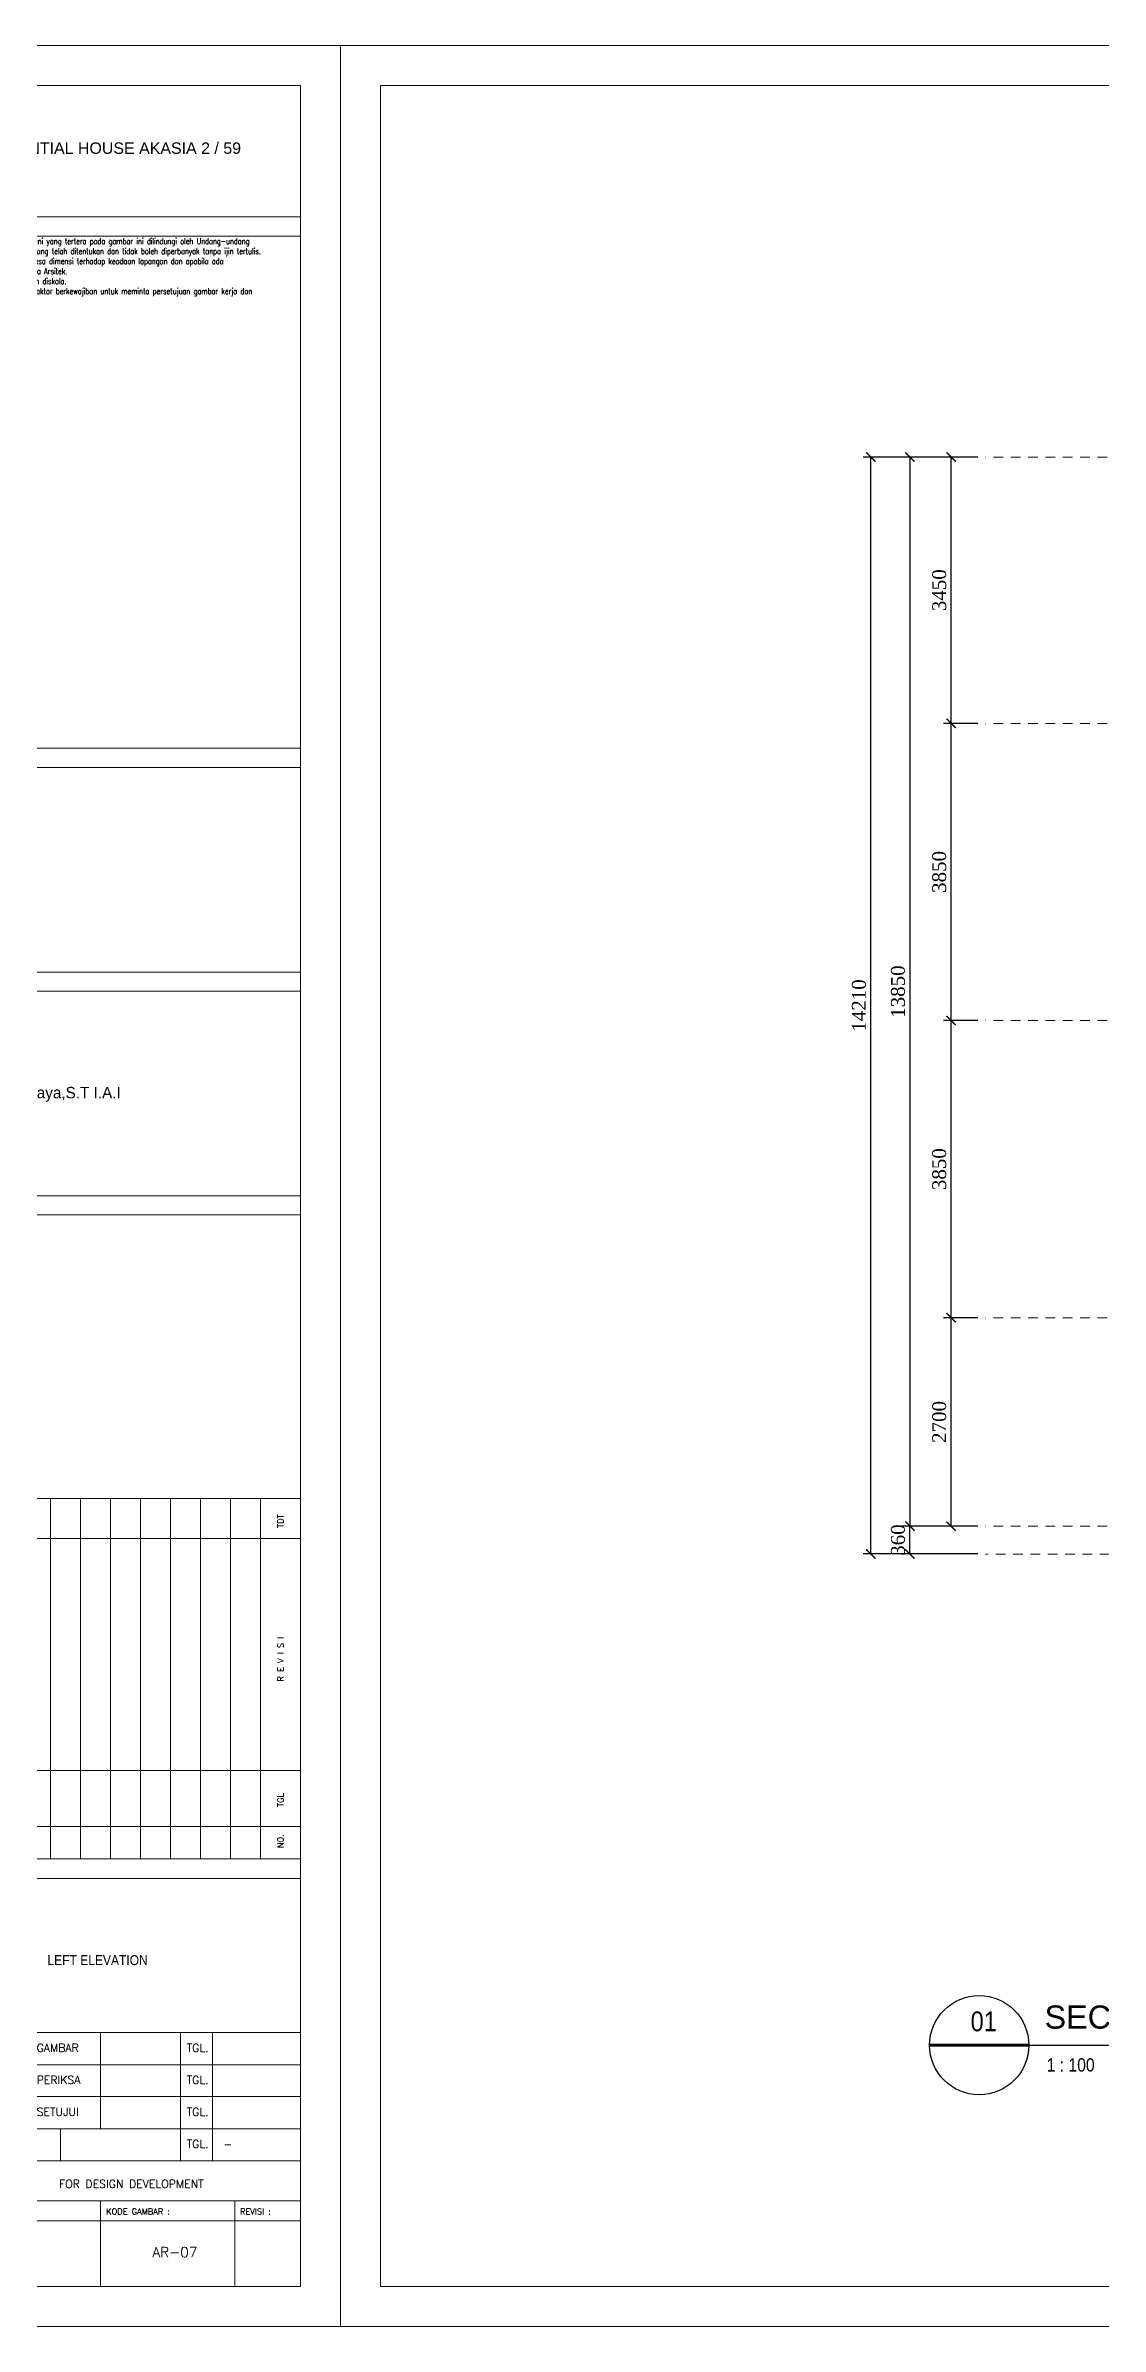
# Model space of a CAD drawing. Header units: millimetres. Extents: x -9564 to 494436, y -140371 to 4257.
# Drawn here: x 261.26 to 274.94, y 101.31 to 130.85 of the extents above; entities that cross this region are included whole.
import ezdxf
from ezdxf.enums import TextEntityAlignment as Align

# ---------------------------------------------------------------- set-up
doc = ezdxf.new("R2010")
doc.units = ezdxf.units.MM
doc.header["$MEASUREMENT"] = 0
doc.linetypes.add('DASHED2', pattern=[0.375, 0.25, -0.125])
doc.linetypes.add('HIDDEN2', pattern=[0.1875, 0.125, -0.0625])
doc.layers.get('DEFPOINTS').update_dxf_attribs({"lineweight": 18})
for name, color, linetype, lineweight in [('AS', 8, 'HIDDEN2', 5), ('KOP', 7, 'Continuous', 80), ('LEGEND', 1, 'DASHED2', 50), ('XR-KOP A3_MOZART$0$A-TXTKOP', 3, 'Continuous', 5), ('XR-KOP A3_MOZART$0$KOP-A1$0$A-GRSKOP', 1, 'Continuous', 5), ('XR-KOP A3_MOZART$0$KOP-A1$0$A-TXTKOP', 3, 'Continuous', 5)]:
    doc.layers.add(name, color=color, linetype=linetype, lineweight=lineweight)
doc.layers.add('NOT', color=1, linetype='Continuous')
doc.styles.add('HAND', font='ROMAND.SHX', dxfattribs={"width": 0.8, "height": 250})
doc.styles.add('NOTEXT1', font='arial.ttf')
doc.styles.add('NOTEXT2', font='arial.ttf')
doc.styles.add('NOTEXT4', font='arial.ttf')
doc.styles.add('style2', font='times.ttf', dxfattribs={"height": 0.18})
doc.styles.add('XR-KOP A3_MOZART$0$KOP-A1$0$DIM100', font='SIMPLEX.shx', dxfattribs={"width": 0.8, "height": 250})
doc.styles.add('XR-KOP A3_MOZART$0$KOP-A1$0$ROMANS', font='romans.shx', dxfattribs={"height": 200})
doc.styles.add('XR-KOP A3_MOZART$0$ROMAND', font='romand.shx', dxfattribs={"height": 2, "bigfont": 'bigfont.shx'})
doc.styles.add('XR-KOP A3_MOZART$0$ROMANS', font='romans.shx', dxfattribs={"height": 200})
doc.dimstyles.new('ISO-25', dxfattribs={"dimtxt": 0.18, "dimasz": 0.12, "dimexe": 0.1, "dimexo": 0.1, "dimgap": 0.0625, "dimtad": 1, "dimtoh": 1, "dimdec": 0, "dimlfac": 1000, "dimtxsty": 'style2', "dimblk": 'ARCHTICK', "dimcen": 0.15, "dimclrd": 1, "dimclre": 1, "dimclrt": 4, "dimadec": 0, "dimazin": 0, "dimtfac": 1, "dimtdec": 0, "dimtmove": 0, "dimatfit": 3, "dimldrblk": 'OBLIQUE', "dimfxl": 1, "dimarcsym": 0})

# ---------------------------------------------------------------- blocks, each defined once
blk = doc.blocks.new('hsdh')
at = {"layer": 'XR-KOP A3_MOZART$0$KOP-A1$0$A-GRSKOP', "linetype": 'Continuous', "lineweight": 5}
for p, q in [((140385, 80618), (145017, 80618)), ((140385, 74466), (145017, 74466)), ((140385, 74244), (145017, 74244)), ((140385, 71876), (145017, 71876)), ((140385, 71654), (145017, 71654)), ((140385, 69286), (145017, 69286)), ((140385, 69063), (145017, 69063)), ((140385, 65781), (145017, 65781)), ((140385, 65781), (145017, 65781)), ((142122, 61611), (142122, 65781)), ((142469, 61611), (142469, 65781)), ((142816, 61611), (142816, 65781)), ((143164, 61611), (143164, 65781)), ((143511, 61611), (143511, 65781)), ((143859, 61611), (143859, 65781)), ((144206, 61611), (144206, 65781)), ((144554, 61611), (144554, 65781)), ((140385, 65317), (145017, 65317)), ((140385, 62631), (145017, 62631)), ((140385, 61982), (145017, 61982)), ((140385, 61611), (145017, 61611)), ((140385, 61611), (145017, 61611)), ((140385, 61380), (145017, 61380)), ((140385, 59597), (145017, 59597)), ((142701, 59597), (142701, 58485)), ((143627, 59597), (143627, 58115)), ((143998, 59597), (143998, 58115)), ((141774, 59226), (145017, 59226)), ((141774, 58856), (145017, 58856)), ((140385, 58485), (145017, 58485)), ((142237, 58485), (142237, 58115)), ((140385, 58115), (145017, 58115)), ((140385, 57651), (145017, 57651)), ((142701, 57651), (142701, 56660)), ((144258, 57651), (144258, 56660)), ((140385, 57420), (145017, 57420))]:
    blk.add_line(p, q, dxfattribs=at)
at = {"layer": 'XR-KOP A3_MOZART$0$KOP-A1$0$A-GRSKOP', "color": 0, "linetype": 'Continuous', "lineweight": 5}
blk.add_lwpolyline([(145480, 82601), (107945, 82601), (107945, 56197), (145480, 56197)], close=True, dxfattribs=at)
at = {"layer": 'XR-KOP A3_MOZART$0$KOP-A1$0$A-GRSKOP', "color": 5, "linetype": 'Continuous', "lineweight": 5}
blk.add_lwpolyline([(145017, 82138), (108409, 82138), (108409, 56660), (145017, 56660)], close=True, dxfattribs=at)
at = {"layer": 'XR-KOP A3_MOZART$0$KOP-A1$0$A-GRSKOP', "linetype": 'Continuous', "lineweight": 5}
blk.add_lwpolyline([(145017, 80396), (140385, 80396)], dxfattribs=at)
at = {"layer": 'KOP', "color": 7, "char_height": 132.26, "attachment_point": 1, "style": 'style2'}
for s, insert in [('{\\fArial|b0|i0|c0|p34;RESIDENTIAL HOUSE AKASIA 2 / 59}', (141177, 81480)), ('{\\fBankGothic Lt BT|b0|i0|c0|p34;Eric Handaya,S.T I.A.I}', (141186, 70546))]:
    blk.add_mtext(s, dxfattribs=dict(at, insert=insert))
at = {"layer": 'XR-KOP A3_MOZART$0$A-TXTKOP', "lineweight": 5, "style": 'XR-KOP A3_MOZART$0$ROMANS'}
blk.add_text('-', height=92.6, dxfattribs=at).set_placement((144125, 58258))
at = {"layer": 'XR-KOP A3_MOZART$0$KOP-A1$0$A-TXTKOP', "lineweight": 5, "style": 'XR-KOP A3_MOZART$0$KOP-A1$0$ROMANS'}
for s, height, p in [('TDT', 69.5, (144822, 65440)), ('R E V I S I', 69.49, (144822, 63662)), ('TGL', 69.5, (144822, 62210)), ('NO.', 69.5, (144822, 61732))]:
    blk.add_text(s, height=height, rotation=90, dxfattribs=at).set_placement(p)
for s, height, p in [('DIGAMBAR', 92.6, (141846, 59375)), ('TGL.', 92.6, (143699, 59375)), ('DIPERIKSA', 92.6, (141846, 59004)), ('TGL.', 92.6, (143699, 59004)), ('DISETUJUI', 92.6, (141846, 58634)), ('TGL.', 92.6, (143699, 58634)), ('TGL.', 92.6, (143699, 58263)), ('FOR DESIGN DEVELOPMENT', 92.65, (142221, 57800)), ('KODE GAMBAR :', 69.49, (142767, 57491)), ('REVISI :', 69.5, (144317, 57491))]:
    blk.add_text(s, height=height, dxfattribs=at).set_placement(p)
at = {"layer": 'XR-KOP A3_MOZART$0$KOP-A1$0$A-TXTKOP', "insert": (140473, 80371), "char_height": 69.485, "width": 4456.22, "attachment_point": 1, "style": 'XR-KOP A3_MOZART$0$KOP-A1$0$DIM100'}
blk.add_mtext('Semua denah, rancangan dan karya seni yang tertera pada gambar ini dilindungi oleh Undang-undang Hak Cipta, serta hanya dipakai untuk yang telah ditentukan dan tidak boleh diperbanyak tanpa ijin tertulis.\\PKontraktor berkewajiban untuk memeriksa dimensi terhadap keadaan lapangan dan apabila ada ketidakcocokan harus dilaporkan kepada Arsitek.\\PGambar berdimensi tidak diperkenankan diskala.\\PSebelum pekerjaan dilaksanakan, kontraktor berkewajiban untuk meminta persetujuan gambar kerja dan contoh bahan dari Arsitek.', dxfattribs=at)
blk = doc.blocks.new('_ArchTick')
at = {"color": 0, "linetype": 'ByBlock', "const_width": 0.15}
blk.add_lwpolyline([(-0.5, -0.5), (0.5, 0.5)], dxfattribs=at)
blk = doc.blocks.new('*D262')
at = {"color": 1, "lineweight": -2, "transparency": 16777216}
for p, q in [((496.502, 153.901), (495.521, 153.901)), ((495.621, 153.541), (495.621, 153.901)), ((496.502, 153.541), (495.521, 153.541))]:
    blk.add_line(p, q, dxfattribs=at)
at = {"layer": 'DEFPOINTS', "color": 0, "transparency": 16777216}
for p in [(495.621, 153.901), (496.602, 153.901), (496.602, 153.541)]:
    blk.add_point(p, dxfattribs=at)
at = {"color": 1, "lineweight": -2, "transparency": 16777216, "xscale": 0.12, "yscale": 0.12, "zscale": 0.12}
for p, rotation in [((495.621, 153.901), 90), ((495.621, 153.541), 270)]:
    blk.add_blockref('_ArchTick', p, dxfattribs=dict(at, rotation=rotation))
at = {"color": 4, "transparency": 16777216, "insert": (495.467, 153.721), "char_height": 0.18, "attachment_point": 5, "rotation": 90, "style": 'style2'}
blk.add_mtext('360', dxfattribs=at)
blk = doc.blocks.new('_Oblique')
at = {"color": 0, "linetype": 'ByBlock', "lineweight": -2}
blk.add_line((-0.5, -0.5), (0.5, 0.5), dxfattribs=at)
blk = doc.blocks.new('*D188')
at = {"color": 1, "lineweight": -2, "transparency": 16777216}
for p, q in [((496.502, 156.601), (496.056, 156.601)), ((496.156, 153.901), (496.156, 156.601)), ((496.502, 153.901), (496.056, 153.901))]:
    blk.add_line(p, q, dxfattribs=at)
at = {"layer": 'DEFPOINTS', "color": 0, "transparency": 16777216}
for p in [(496.156, 156.601), (496.602, 156.601), (496.602, 153.901)]:
    blk.add_point(p, dxfattribs=at)
at = {"color": 1, "lineweight": -2, "transparency": 16777216, "xscale": 0.12, "yscale": 0.12, "zscale": 0.12}
for p, rotation in [((496.156, 156.601), 90), ((496.156, 153.901), 270)]:
    blk.add_blockref('_ArchTick', p, dxfattribs=dict(at, rotation=rotation))
at = {"color": 4, "transparency": 16777216, "insert": (496.002, 155.251), "char_height": 0.18, "attachment_point": 5, "rotation": 90, "style": 'style2'}
blk.add_mtext('2700', dxfattribs=at)
blk = doc.blocks.new('*D263')
at = {"color": 1, "lineweight": -2, "transparency": 16777216}
for p, q in [((496.502, 160.451), (496.056, 160.451)), ((496.156, 156.601), (496.156, 160.451)), ((496.502, 156.601), (496.056, 156.601))]:
    blk.add_line(p, q, dxfattribs=at)
at = {"layer": 'DEFPOINTS', "color": 0, "transparency": 16777216}
for p in [(496.156, 160.451), (496.602, 160.451), (496.602, 156.601)]:
    blk.add_point(p, dxfattribs=at)
at = {"color": 1, "lineweight": -2, "transparency": 16777216, "xscale": 0.12, "yscale": 0.12, "zscale": 0.12}
for p, rotation in [((496.156, 160.451), 90), ((496.156, 156.601), 270)]:
    blk.add_blockref('_ArchTick', p, dxfattribs=dict(at, rotation=rotation))
at = {"color": 4, "transparency": 16777216, "insert": (496.002, 158.526), "char_height": 0.18, "attachment_point": 5, "rotation": 90, "style": 'style2'}
blk.add_mtext('3850', dxfattribs=at)
blk = doc.blocks.new('*D189')
at = {"color": 1, "lineweight": -2, "transparency": 16777216}
for p, q in [((496.502, 164.301), (496.056, 164.301)), ((496.156, 160.451), (496.156, 164.301)), ((496.502, 160.451), (496.056, 160.451))]:
    blk.add_line(p, q, dxfattribs=at)
at = {"layer": 'DEFPOINTS', "color": 0, "transparency": 16777216}
for p in [(496.156, 164.301), (496.602, 164.301), (496.602, 160.451)]:
    blk.add_point(p, dxfattribs=at)
at = {"color": 1, "lineweight": -2, "transparency": 16777216, "xscale": 0.12, "yscale": 0.12, "zscale": 0.12}
for p, rotation in [((496.156, 164.301), 90), ((496.156, 160.451), 270)]:
    blk.add_blockref('_ArchTick', p, dxfattribs=dict(at, rotation=rotation))
at = {"color": 4, "transparency": 16777216, "insert": (496.002, 162.376), "char_height": 0.18, "attachment_point": 5, "rotation": 90, "style": 'style2'}
blk.add_mtext('3850', dxfattribs=at)
blk = doc.blocks.new('*D264')
at = {"color": 1, "lineweight": -2, "transparency": 16777216}
for p, q in [((496.502, 167.751), (496.056, 167.751)), ((496.156, 164.301), (496.156, 167.751)), ((496.502, 164.301), (496.056, 164.301))]:
    blk.add_line(p, q, dxfattribs=at)
at = {"layer": 'DEFPOINTS', "color": 0, "transparency": 16777216}
for p in [(496.156, 167.751), (496.602, 167.751), (496.602, 164.301)]:
    blk.add_point(p, dxfattribs=at)
at = {"color": 1, "lineweight": -2, "transparency": 16777216, "xscale": 0.12, "yscale": 0.12, "zscale": 0.12}
for p, rotation in [((496.156, 167.751), 90), ((496.156, 164.301), 270)]:
    blk.add_blockref('_ArchTick', p, dxfattribs=dict(at, rotation=rotation))
at = {"color": 4, "transparency": 16777216, "insert": (496.002, 166.026), "char_height": 0.18, "attachment_point": 5, "rotation": 90, "style": 'style2'}
blk.add_mtext('3450', dxfattribs=at)
blk = doc.blocks.new('*D190')
at = {"color": 1, "lineweight": -2, "transparency": 16777216}
for p, q in [((496.056, 167.751), (495.521, 167.751)), ((495.621, 167.751), (495.621, 153.901)), ((496.056, 153.901), (495.521, 153.901))]:
    blk.add_line(p, q, dxfattribs=at)
at = {"layer": 'DEFPOINTS', "color": 0, "transparency": 16777216}
for p in [(496.156, 167.751), (495.621, 153.901), (496.156, 153.901)]:
    blk.add_point(p, dxfattribs=at)
at = {"color": 1, "lineweight": -2, "transparency": 16777216, "xscale": 0.12, "yscale": 0.12, "zscale": 0.12}
for p, rotation in [((495.621, 167.751), 90), ((495.621, 153.901), 270)]:
    blk.add_blockref('_ArchTick', p, dxfattribs=dict(at, rotation=rotation))
at = {"color": 4, "transparency": 16777216, "insert": (495.467, 160.826), "char_height": 0.18, "attachment_point": 5, "rotation": 90, "style": 'style2'}
blk.add_mtext('13850', dxfattribs=at)
blk = doc.blocks.new('*D191')
at = {"color": 1, "lineweight": -2, "transparency": 16777216}
for p, q in [((495.521, 167.751), (495.015, 167.751)), ((495.115, 153.541), (495.115, 167.751)), ((495.521, 153.541), (495.015, 153.541))]:
    blk.add_line(p, q, dxfattribs=at)
at = {"layer": 'DEFPOINTS', "color": 0, "transparency": 16777216}
for p in [(495.115, 167.751), (495.621, 167.751), (495.621, 153.541)]:
    blk.add_point(p, dxfattribs=at)
at = {"color": 1, "lineweight": -2, "transparency": 16777216, "xscale": 0.12, "yscale": 0.12, "zscale": 0.12}
for p, rotation in [((495.115, 167.751), 90), ((495.115, 153.541), 270)]:
    blk.add_blockref('_ArchTick', p, dxfattribs=dict(at, rotation=rotation))
at = {"color": 4, "transparency": 16777216, "insert": (494.961, 160.646), "char_height": 0.18, "attachment_point": 5, "rotation": 90, "style": 'style2'}
blk.add_mtext('14210', dxfattribs=at)
blk = doc.blocks.new('NOT-28-ADI')
at = {"const_width": 50}
blk.add_lwpolyline([(-750, 0), (750, 0)], dxfattribs=at)
blk.add_circle((0, 0), 750)
at = {"layer": 'NOT'}
blk.add_line((750, 0), (12100, 0), dxfattribs=at)
at = {"color": 5, "style": 'NOTEXT4'}
for tag, p in [('JDL1', (988, 765)), ('JDL2', (988, 250))]:
    blk.add_attdef(tag, p, '', height=350, dxfattribs=at)
at = {"color": 5, "style": 'NOTEXT4', "width": 0.85}
blk.add_attdef('NO', text='', height=300, dxfattribs=at).set_placement((68, 360), align=Align.MIDDLE_CENTER)
at = {"style": 'NOTEXT1', "width": 0.85}
blk.add_attdef('REF.', text='', height=200, dxfattribs=at).set_placement((0, -190), align=Align.TOP_CENTER)
blk.add_attdef('SCALE', (1020, -398), '', height=200, dxfattribs=at)
blk.add_attdef('ROOM', text='', height=200, dxfattribs=at).set_placement((3715, -388), align=Align.RIGHT)
blk = doc.blocks.new('A$C2a879c63')
at = {"layer": 'AS'}
for p, q in [((304.6155, 24.2154), (302.3642, 24.2154)), ((304.6155, 20.7654), (302.3642, 20.7654)), ((304.6155, 16.9154), (302.3642, 16.9154)), ((304.6155, 13.0654), (302.3642, 13.0654)), ((304.6155, 10.3654), (302.3642, 10.3654)), ((323.3219, 10.0054), (302.3642, 10.0054))]:
    blk.add_line(p, q, dxfattribs=at)
at = {"layer": 'LEGEND', "xscale": 0.00111896417510141, "yscale": 0.00111896417510141, "zscale": 0.00111896417510141}
for p in [(131.213, -62.8819), (173.213, -62.8819)]:
    blk.add_blockref('hsdh', p, dxfattribs=at)
at = {"layer": 'NOT'}
ref = blk.add_blockref('NOT-28-ADI', (302.282, 3.6428), dxfattribs=dict(at, xscale=0.0008571428572759032, yscale=0.0008571428572759032, zscale=0.0008571428572759032))
ref.add_attrib('NO', '01', dxfattribs={"layer": '0', "color": 5, "height": 0.25714, "style": 'NOTEXT2', "width": 0.85}).set_placement((302.3403, 3.9511), align=Align.MIDDLE_CENTER)
ref.add_attrib('JDL2', 'SECTION A-A', (303.1286, 3.8571), dxfattribs={"layer": '0', "color": 5, "height": 0.3, "style": 'NOTEXT2'})
ref.add_attrib('SCALE', '1 : 100', (303.1559, 3.3017), dxfattribs={"layer": '0', "height": 0.17143, "style": 'NOTEXT1', "width": 0.85})
at = {"color": 4, "style": 'HAND'}
for tag, height, rotation, p in [('DRY.WASHER', 0.054, 0, (11.9366, 24.9122)), ('PATIO', 0.135, 0, (20.9666, 21.5696)), ('GENSET', 0.135, 0, (18.2157, 17.1045)), ('PLANTERBOX', 0.135, 90, (22.169, 13.2959)), ('PLANTERBOX', 0.135, 0, (18.5224, 11.5633)), ('PATIO', 0.135, 0, (400.0395, 10.821)), ('CARPORT', 0.135, 0, (12.157, 9.7744)), ('CARPORT', 0.135, 0, (20.6202, 9.7744))]:
    blk.add_attdef(tag, text='', height=height, rotation=rotation, dxfattribs=at).set_placement(p, align=Align.MIDDLE)
at = {"layer": 'XR-KOP A3_MOZART$0$A-TXTKOP', "attachment_point": 1, "style": 'XR-KOP A3_MOZART$0$ROMAND'}
for s, heights, insert, char_height in [('\\pxt15;{\\fCentury Gothic|b0|i0|c0|p34;\\W0.9;LEFT ELEVATION}', [0], (290.2027, 4.8096), 0.129586), ('AR-07', [0.1296], (291.5629, 1.0259), 0.12959)]:
    blk.add_mtext_dynamic_manual_height_columns(s, width=334.351235, gutter_width=75.5301, heights=heights, dxfattribs=dict(at, insert=insert, char_height=char_height))
at = {"layer": 'XR-KOP A3_MOZART$0$A-TXTKOP', "style": 'XR-KOP A3_MOZART$0$ROMAND'}
for tag, p in [('1:200', (37.0468, 3.1879)), ('1:100', (79.0468, 3.1879)), ('1:100', (121.0468, 3.1879)), ('1:100', (163.0468, 3.1879)), ('1:100', (205.0468, 3.1879)), ('1:100', (247.0468, 3.1879)), ('1:100', (289.0468, 3.1879)), ('1:100', (331.0468, 3.1879)), ('1:100', (373.0468, 3.1879)), ('1:100', (415.0468, 3.1879)), ('1:100', (457.0468, 3.1879)), ('1:100', (499.0468, 3.1879))]:
    blk.add_attdef(tag, text='', height=0.1296, dxfattribs=at).set_placement(p, align=Align.MIDDLE)
for base, p1, p2, picture, middle in [((300.8771, 24.2154), (301.383, 10.0054), (301.383, 24.2154), '*D191', (300.723, 17.1104)), ((301.383, 10.3654), (301.9181, 24.2154), (301.9181, 10.3654), '*D190', (301.229, 17.2904)), ((301.9181, 24.2154), (302.3642, 20.7654), (302.3642, 24.2154), '*D264', (301.7641, 22.4904)), ((301.9181, 20.7654), (302.3642, 16.9154), (302.3642, 20.7654), '*D189', (301.7641, 18.8404)), ((301.9181, 16.9154), (302.3642, 13.0654), (302.3642, 16.9154), '*D263', (301.7641, 14.9904)), ((301.9181, 13.0654), (302.3642, 10.3654), (302.3642, 13.0654), '*D188', (301.7638, 11.7154))]:
    dim = blk.add_linear_dim(base=base, p1=p1, p2=p2, angle=90, dimstyle='ISO-25')
    dim.commit()
    dim.dimension.update_dxf_attribs({"geometry": picture, "text_midpoint": middle, "insert": (-194.2379, -143.5351)})
dim = blk.add_linear_dim(base=(301.383, 10.3654), p1=(302.3642, 10.0054), p2=(302.3642, 10.3654), angle=90, dimstyle='ISO-25')
dim.commit()
dim.dimension.update_dxf_attribs({"geometry": '*D262', "text_midpoint": (301.383, 10.1854), "dimtype": 128, "insert": (-194.2379, -143.5351)})

msp = doc.modelspace()

# ---------------------------------------------------------------- block references
msp.add_blockref('A$C2a879c63', (-28.9148, 101.3058))

doc.saveas('drawing.dxf')
